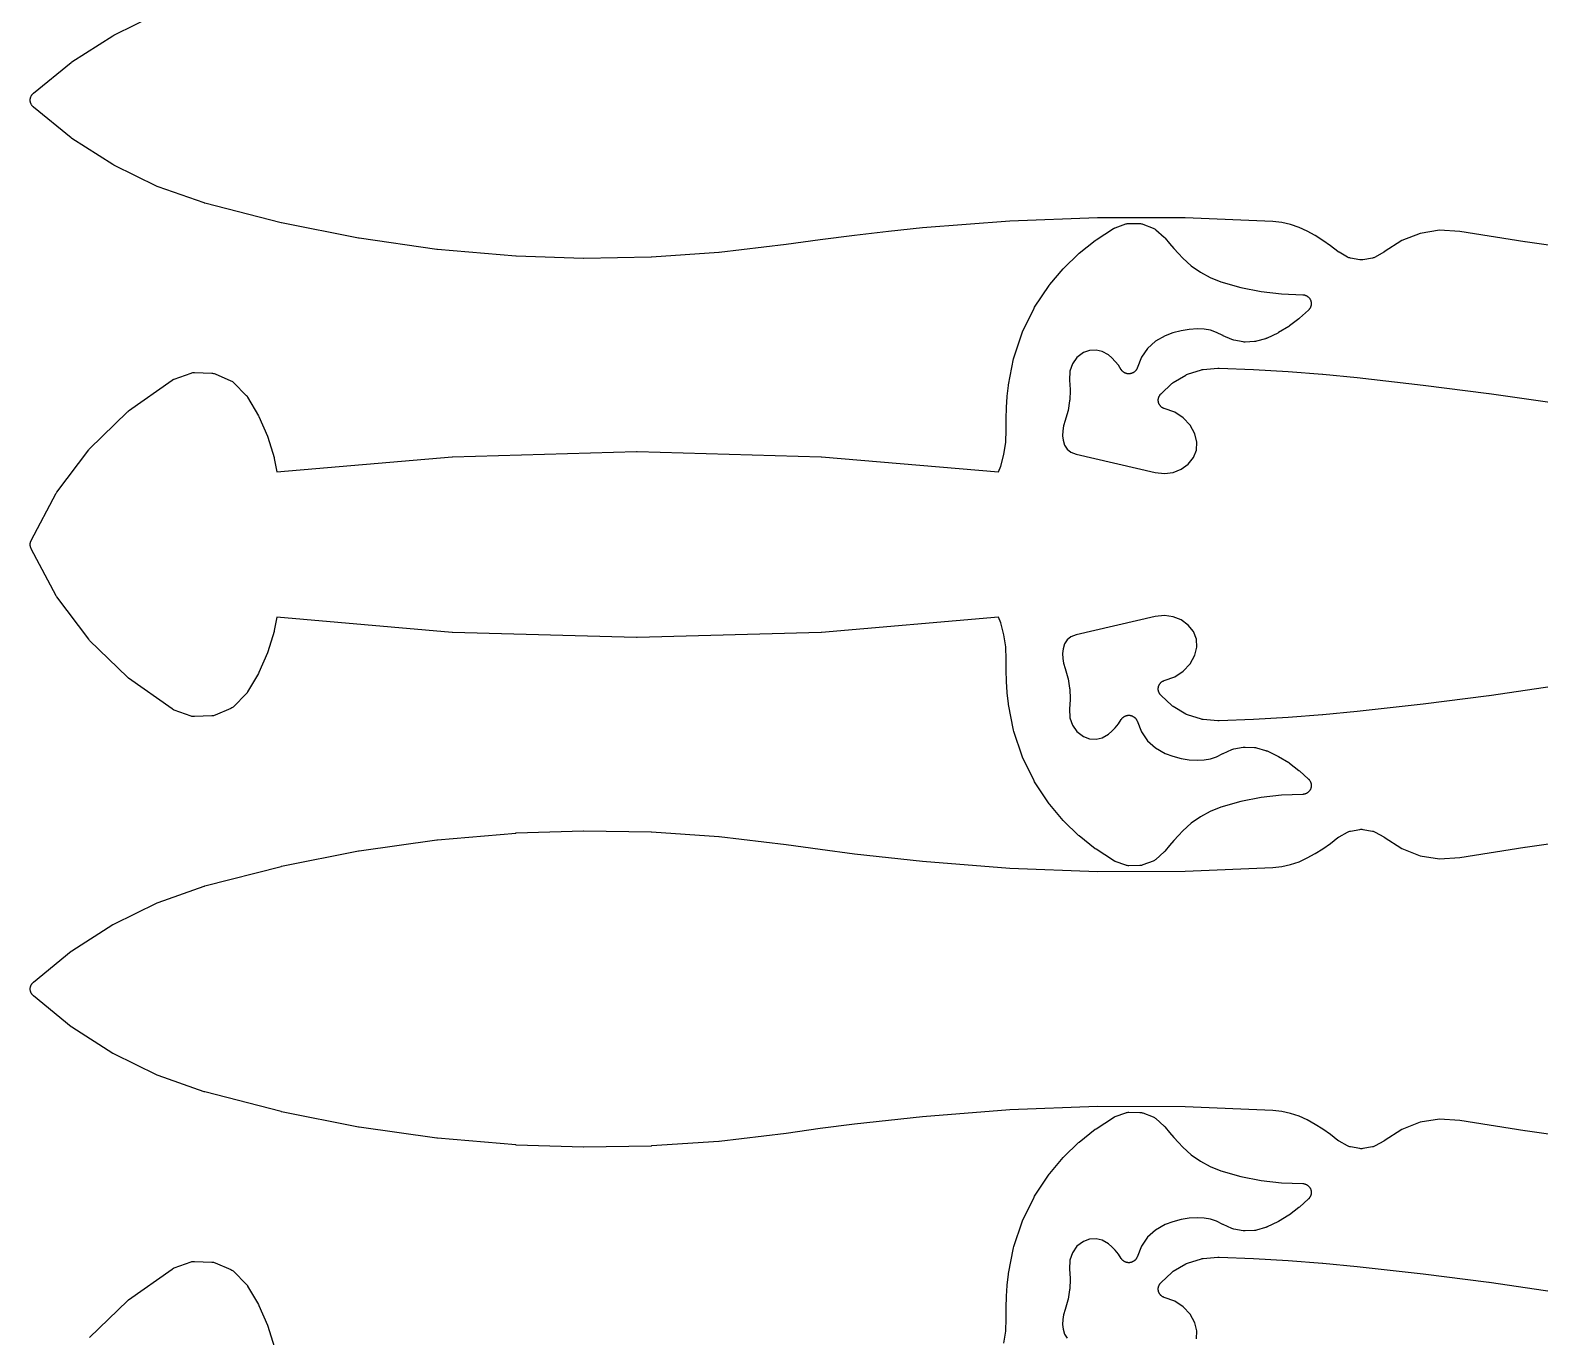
# Model space of a CAD drawing. Header units: metres. Extents: x 0 to 3000, y 0 to 1200.
# Drawn here: x 1358.8 to 1698.4, y 294 to 588 of the extents above; entities that cross this region are included whole.
import ezdxf

# ---------------------------------------------------------------- set-up
doc = ezdxf.new("R2010")
doc.units = ezdxf.units.M

msp = doc.modelspace()

# ---------------------------------------------------------------- linework, layer by layer
at = {"color": 1}
for points in [[(1709.87, 538.26), (1695.12, 540.38), (1695.09, 540.38), (1680.46, 542.7), (1675.88, 542.97), (1671.51, 542.28), (1667.38, 540.68), (1663.46, 538.11), (1663.4, 538.07), (1663.34, 538.04), (1661.42, 536.94), (1661.26, 536.87), (1661.1, 536.8), (1660.94, 536.75), (1660.77, 536.71), (1658.64, 536.35), (1658.42, 536.32), (1658.19, 536.32), (1657.97, 536.35), (1655.84, 536.71), (1655.68, 536.75), (1655.51, 536.8), (1655.35, 536.87), (1655.2, 536.94), (1653.27, 538.04), (1653.23, 538.06), (1653.18, 538.09), (1653.14, 538.12), (1653.1, 538.14), (1653.06, 538.17), (1653.02, 538.2), (1651.35, 539.51), (1649.66, 540.69), (1647.91, 541.79), (1646.13, 542.79), (1644.27, 543.64), (1642.37, 544.28), (1640.4, 544.72), (1638.37, 544.95), (1618.68, 545.78), (1598.95, 545.81), (1579.23, 545.05), (1559.54, 543.5), (1551.88, 542.7), (1544.22, 541.81), (1536.56, 540.84), (1528.91, 539.77), (1528.89, 539.77), (1528.87, 539.77), (1513.82, 537.98), (1513.72, 537.97), (1498.62, 536.94), (1498.52, 536.93), (1483.38, 536.66), (1483.28, 536.66), (1468.13, 537.15), (1468.08, 537.16), (1468.03, 537.16), (1450.4, 538.67), (1450.29, 538.68), (1432.79, 541.17), (1432.68, 541.19), (1415.35, 544.65), (1415.24, 544.67), (1398.11, 549.09), (1398.03, 549.11), (1397.95, 549.14), (1387.62, 552.77), (1387.4, 552.86), (1377.59, 557.65), (1377.39, 557.76), (1368.2, 563.65), (1368.01, 563.78), (1359.53, 570.71), (1359.53, 570.72), (1359.52, 570.72), (1359.45, 570.78), (1359.38, 570.84), (1359.38, 570.85), (1359.38, 570.85), (1359.32, 570.92), (1359.25, 570.99), (1359.25, 570.99), (1359.25, 571), (1359.19, 571.07), (1359.13, 571.15), (1359.13, 571.15), (1359.13, 571.15), (1359.08, 571.23), (1359.03, 571.32), (1359.03, 571.32), (1359.03, 571.32), (1358.99, 571.41), (1358.95, 571.49), (1358.95, 571.5), (1358.95, 571.5), (1358.91, 571.59), (1358.88, 571.68), (1358.88, 571.68), (1358.88, 571.69), (1358.86, 571.78), (1358.83, 571.87), (1358.83, 571.87), (1358.83, 571.88), (1358.82, 571.97), (1358.81, 572.06), (1358.8, 572.07), (1358.8, 572.07), (1358.8, 572.16), (1358.8, 572.26), (1358.8, 572.26), (1358.8, 572.27), (1358.8, 572.36), (1358.8, 572.45), (1358.8, 572.46), (1358.81, 572.46), (1358.82, 572.56), (1358.83, 572.65), (1358.83, 572.65), (1358.83, 572.66), (1358.86, 572.75), (1358.88, 572.84), (1358.88, 572.84), (1358.88, 572.85), (1358.91, 572.93), (1358.95, 573.02), (1358.95, 573.03), (1358.95, 573.03), (1358.99, 573.12), (1359.03, 573.2), (1359.03, 573.2), (1359.03, 573.21), (1359.08, 573.29), (1359.13, 573.37), (1359.13, 573.37), (1359.13, 573.38), (1359.19, 573.45), (1359.25, 573.53), (1359.25, 573.53), (1359.25, 573.53), (1359.32, 573.6), (1359.38, 573.67), (1359.38, 573.68), (1359.38, 573.68), (1359.45, 573.74), (1359.52, 573.81), (1359.53, 573.81), (1359.53, 573.81), (1368.01, 580.74), (1368.2, 580.88), (1377.39, 586.76), (1377.59, 586.88), (1387.4, 591.66)], [(1701.77, 440.38), (1687.02, 438.26), (1686.99, 438.26), (1672.2, 436.37), (1672.17, 436.36), (1657.36, 434.69), (1657.34, 434.69), (1657.32, 434.68), (1649.6, 433.94), (1649.57, 433.94), (1641.83, 433.34), (1641.8, 433.34), (1634.05, 432.89), (1634.02, 432.89), (1626.27, 432.59), (1626.24, 432.59), (1626.22, 432.59), (1626.15, 432.59), (1626.07, 432.59), (1626.05, 432.6), (1626.02, 432.6), (1622.74, 432.87), (1622.51, 432.9), (1622.3, 432.96), (1619.19, 433.95), (1618.98, 434.03), (1618.78, 434.13), (1615.98, 435.79), (1615.79, 435.91), (1615.62, 436.06), (1613.22, 438.32), (1613.17, 438.38), (1613.11, 438.44), (1613.1, 438.45), (1613.09, 438.47), (1613.04, 438.53), (1612.98, 438.6), (1612.97, 438.61), (1612.97, 438.62), (1612.92, 438.69), (1612.88, 438.76), (1612.87, 438.77), (1612.86, 438.78), (1612.82, 438.86), (1612.78, 438.93), (1612.78, 438.95), (1612.77, 438.96), (1612.74, 439.04), (1612.71, 439.11), (1612.71, 439.13), (1612.7, 439.14), (1612.68, 439.22), (1612.65, 439.3), (1612.65, 439.32), (1612.65, 439.33), (1612.63, 439.41), (1612.62, 439.5), (1612.62, 439.51), (1612.61, 439.52), (1612.61, 439.61), (1612.6, 439.69), (1612.6, 439.71), (1612.6, 439.72), (1612.6, 439.8), (1612.6, 439.89), (1612.6, 439.9), (1612.6, 439.92), (1612.61, 440), (1612.62, 440.08), (1612.62, 440.1), (1612.63, 440.11), (1612.64, 440.19), (1612.66, 440.28), (1612.66, 440.29), (1612.67, 440.3), (1612.69, 440.38), (1612.72, 440.46), (1612.72, 440.48), (1612.73, 440.49), (1612.76, 440.57), (1612.79, 440.64), (1612.8, 440.66), (1612.81, 440.67), (1612.85, 440.74), (1612.89, 440.82), (1612.9, 440.83), (1612.9, 440.84), (1612.95, 440.91), (1613, 440.98), (1613.01, 440.99), (1613.02, 441), (1613.07, 441.07), (1613.12, 441.13), (1613.13, 441.14), (1613.14, 441.15), (1613.2, 441.21), (1613.26, 441.27), (1613.28, 441.28), (1613.29, 441.29), (1613.35, 441.34), (1613.42, 441.39), (1613.43, 441.4), (1613.44, 441.41), (1613.51, 441.45), (1613.58, 441.5), (1613.59, 441.51), (1613.61, 441.51), (1613.68, 441.55), (1613.75, 441.59), (1613.77, 441.6), (1613.78, 441.6), (1613.86, 441.63), (1613.94, 441.66), (1616.33, 442.5), (1618.22, 443.74), (1619.76, 445.39), (1620.86, 447.37), (1621.29, 449.2), (1621.17, 451), (1620.51, 452.68), (1619.34, 454.15), (1617.75, 455.29), (1615.93, 456.01), (1613.99, 456.28), (1611.89, 456.06), (1594.12, 451.93), (1592.96, 451.47), (1592.13, 450.8), (1591.53, 449.92), (1591.18, 448.79), (1591.09, 447.77), (1591.13, 446.65), (1591.3, 445.55), (1591.65, 444.35), (1592.25, 442.29), (1592.3, 442.07), (1592.66, 439.95), (1592.68, 439.72), (1592.79, 437.58), (1592.79, 437.35), (1592.65, 435.3), (1592.7, 433.27), (1593.27, 431.6), (1594.31, 430.17), (1595.76, 429.08), (1597.15, 428.57), (1598.6, 428.49), (1600.01, 428.81), (1601.39, 429.58), (1602.17, 430.24), (1602.94, 431.04), (1603.63, 431.91), (1604.29, 432.93), (1604.31, 432.96), (1604.32, 432.98), (1604.37, 433.04), (1604.41, 433.09), (1604.43, 433.11), (1604.44, 433.14), (1604.49, 433.19), (1604.54, 433.24), (1604.56, 433.26), (1604.58, 433.28), (1604.63, 433.33), (1604.68, 433.37), (1604.7, 433.39), (1604.72, 433.41), (1604.78, 433.45), (1604.83, 433.49), (1604.86, 433.51), (1604.88, 433.53), (1604.94, 433.56), (1605, 433.6), (1605.03, 433.61), (1605.05, 433.63), (1605.11, 433.65), (1605.18, 433.68), (1605.2, 433.69), (1605.23, 433.71), (1605.3, 433.73), (1605.36, 433.75), (1605.39, 433.76), (1605.42, 433.77), (1605.48, 433.79), (1605.55, 433.8), (1605.58, 433.81), (1605.61, 433.82), (1605.68, 433.83), (1605.74, 433.84), (1605.77, 433.84), (1605.8, 433.84), (1605.87, 433.84), (1605.94, 433.85), (1605.97, 433.85), (1606, 433.85), (1606.07, 433.85), (1606.14, 433.84), (1606.16, 433.84), (1606.19, 433.84), (1606.26, 433.83), (1606.33, 433.82), (1606.36, 433.81), (1606.39, 433.81), (1606.45, 433.79), (1606.52, 433.77), (1606.55, 433.76), (1606.58, 433.76), (1606.64, 433.73), (1606.71, 433.71), (1606.73, 433.7), (1606.76, 433.69), (1606.82, 433.66), (1606.89, 433.63), (1606.91, 433.61), (1606.94, 433.6), (1607, 433.57), (1607.06, 433.53), (1607.08, 433.51), (1607.1, 433.5), (1607.16, 433.46), (1607.22, 433.42), (1607.24, 433.4), (1607.26, 433.38), (1607.31, 433.33), (1607.36, 433.29), (1607.38, 433.27), (1607.4, 433.25), (1607.45, 433.19), (1607.5, 433.14), (1607.52, 433.12), (1607.53, 433.1), (1607.57, 433.04), (1607.62, 432.99), (1607.63, 432.96), (1607.65, 432.94), (1607.68, 432.88), (1607.72, 432.82), (1607.73, 432.8), (1607.75, 432.77), (1607.78, 432.71), (1607.81, 432.65), (1607.82, 432.62), (1607.83, 432.59), (1608.82, 430.1), (1610.2, 428.12), (1611.99, 426.49), (1614.19, 425.26), (1615.9, 424.64), (1617.72, 424.16), (1619.58, 423.86), (1621.44, 423.73), (1622.92, 423.79), (1624.34, 424.06), (1625.71, 424.52), (1627.14, 425.23), (1627.18, 425.25), (1627.22, 425.27), (1629.17, 426.13), (1629.39, 426.21), (1629.61, 426.27), (1631.68, 426.66), (1631.91, 426.69), (1632.14, 426.69), (1634.25, 426.59), (1634.48, 426.57), (1634.7, 426.52), (1636.75, 425.94), (1636.82, 425.91), (1636.89, 425.89), (1636.91, 425.88), (1636.94, 425.87), (1637, 425.84), (1637.07, 425.82), (1639.49, 424.67), (1639.67, 424.57), (1641.95, 423.19), (1642.12, 423.07), (1644.25, 421.46), (1644.41, 421.34), (1646.38, 419.51), (1646.38, 419.51), (1646.38, 419.51), (1646.45, 419.44), (1646.52, 419.37), (1646.52, 419.37), (1646.52, 419.37), (1646.58, 419.3), (1646.64, 419.22), (1646.64, 419.22), (1646.64, 419.22), (1646.69, 419.14), (1646.75, 419.06), (1646.75, 419.05), (1646.75, 419.05), (1646.79, 418.97), (1646.84, 418.88), (1646.84, 418.88), (1646.84, 418.88), (1646.87, 418.79), (1646.91, 418.7), (1646.91, 418.7), (1646.91, 418.7), (1646.94, 418.6), (1646.96, 418.51), (1646.96, 418.51), (1646.97, 418.51), (1646.98, 418.41), (1647, 418.32), (1647, 418.32), (1647, 418.31), (1647.01, 418.22), (1647.02, 418.12), (1647.02, 418.12), (1647.02, 418.12), (1647.02, 418.02), (1647.02, 417.93), (1647.02, 417.93), (1647.02, 417.92), (1647.01, 417.83), (1646.99, 417.73), (1646.99, 417.73), (1646.99, 417.73), (1646.97, 417.63), (1646.95, 417.54), (1646.95, 417.54), (1646.95, 417.54), (1646.92, 417.44), (1646.9, 417.35), (1646.89, 417.35), (1646.89, 417.35), (1646.86, 417.26), (1646.82, 417.17), (1646.82, 417.17), (1646.82, 417.17), (1646.77, 417.08), (1646.72, 417), (1646.72, 417), (1646.72, 417), (1646.67, 416.92), (1646.61, 416.84), (1646.61, 416.84), (1646.61, 416.83), (1646.55, 416.76), (1646.49, 416.69), (1646.49, 416.69), (1646.48, 416.68), (1646.42, 416.62), (1646.35, 416.55), (1646.35, 416.55), (1646.34, 416.55), (1646.27, 416.49), (1646.19, 416.43), (1646.19, 416.43), (1646.19, 416.42), (1646.11, 416.37), (1646.03, 416.32), (1646.03, 416.32), (1646.03, 416.32), (1645.94, 416.27), (1645.86, 416.23), (1645.85, 416.23), (1645.85, 416.23), (1645.76, 416.19), (1645.67, 416.16), (1645.67, 416.16), (1645.67, 416.16), (1645.58, 416.13), (1645.49, 416.1), (1645.48, 416.1), (1645.48, 416.1), (1645.39, 416.08), (1645.29, 416.07), (1645.29, 416.07), (1645.29, 416.06), (1645.19, 416.06), (1645.1, 416.05), (1645.09, 416.05), (1645.09, 416.05), (1640.35, 415.88), (1635.72, 415.33), (1631.15, 414.42), (1626.68, 413.15), (1624.31, 412.21), (1622.1, 411.01), (1620.04, 409.56), (1618.13, 407.83), (1617.12, 406.78), (1616.12, 405.67), (1615.14, 404.53), (1614.18, 403.34), (1614.14, 403.29), (1614.09, 403.24), (1614.07, 403.22), (1614.05, 403.2), (1614, 403.15), (1613.95, 403.1), (1612.06, 401.42), (1611.92, 401.31), (1611.77, 401.21), (1611.61, 401.12), (1611.45, 401.05), (1609.15, 400.17), (1608.98, 400.11), (1608.81, 400.07), (1608.64, 400.05), (1608.46, 400.04), (1606, 400), (1605.82, 400.01), (1605.64, 400.03), (1605.47, 400.06), (1605.3, 400.12), (1602.91, 400.97), (1602.88, 400.99), (1602.85, 401), (1602.79, 401.02), (1602.79, 401.02), (1602.73, 401.05), (1602.7, 401.06), (1602.67, 401.08), (1602.61, 401.11), (1602.56, 401.14), (1602.53, 401.16), (1602.5, 401.18), (1598.6, 403.7), (1598.44, 403.82), (1594.81, 406.7), (1594.66, 406.83), (1591.34, 410.06), (1591.2, 410.2), (1588.2, 413.75), (1588.19, 413.76), (1588.18, 413.78), (1588.13, 413.84), (1588.08, 413.91), (1588.07, 413.92), (1588.06, 413.93), (1584.78, 418.86), (1584.65, 419.09), (1582.07, 424.39), (1581.97, 424.64), (1580.1, 430.23), (1580.04, 430.48), (1578.92, 436.3), (1578.91, 436.38), (1578.9, 436.46), (1578.64, 438.9), (1578.64, 438.97), (1578.47, 441.42), (1578.46, 441.49), (1578.38, 443.94), (1578.38, 444.01), (1578.38, 446.42), (1578.27, 449.25), (1577.86, 451.97), (1577.15, 454.63), (1576.65, 455.91), (1536.85, 452.51), (1536.73, 452.51), (1495.34, 451.33), (1495.23, 451.33), (1453.84, 452.51), (1453.73, 452.51), (1414.25, 455.89), (1413.72, 452.93), (1413.66, 452.71), (1412.26, 448.11), (1412.18, 447.89), (1410.26, 443.49), (1410.15, 443.28), (1407.72, 439.11), (1407.69, 439.07), (1407.67, 439.02), (1407.64, 438.98), (1407.62, 438.95), (1407.58, 438.9), (1407.55, 438.86), (1407.52, 438.83), (1407.5, 438.79), (1407.46, 438.75), (1407.42, 438.71), (1404.59, 435.84), (1404.45, 435.71), (1404.29, 435.6), (1404.13, 435.5), (1403.96, 435.41), (1400.38, 433.86), (1400.21, 433.79), (1400.03, 433.74), (1399.84, 433.71), (1399.66, 433.69), (1395.76, 433.55), (1395.57, 433.55), (1395.38, 433.57), (1395.19, 433.61), (1395.01, 433.66), (1391.21, 435.03), (1391.14, 435.06), (1391.07, 435.08), (1391.05, 435.09), (1391.03, 435.1), (1390.97, 435.14), (1390.9, 435.17), (1390.88, 435.19), (1390.86, 435.2), (1390.8, 435.24), (1390.73, 435.28), (1380.95, 442.2), (1380.83, 442.3), (1380.71, 442.4), (1372.17, 450.71), (1372.07, 450.83), (1371.97, 450.95), (1364.82, 460.48), (1364.73, 460.6), (1364.65, 460.74), (1359.03, 471.32), (1358.99, 471.41), (1358.95, 471.49), (1358.95, 471.5), (1358.95, 471.5), (1358.91, 471.59), (1358.88, 471.68), (1358.88, 471.68), (1358.88, 471.69), (1358.86, 471.78), (1358.83, 471.87), (1358.83, 471.87), (1358.83, 471.88), (1358.82, 471.97), (1358.81, 472.06), (1358.8, 472.07), (1358.8, 472.07), (1358.8, 472.16), (1358.8, 472.26), (1358.8, 472.26), (1358.8, 472.27), (1358.8, 472.36), (1358.8, 472.45), (1358.8, 472.46), (1358.81, 472.46), (1358.82, 472.56), (1358.83, 472.65), (1358.83, 472.65), (1358.83, 472.66), (1358.86, 472.75), (1358.88, 472.84), (1358.88, 472.84), (1358.88, 472.85), (1358.91, 472.93), (1358.95, 473.02), (1358.95, 473.03), (1358.95, 473.03), (1358.99, 473.12), (1359.03, 473.2), (1364.65, 483.79), (1364.73, 483.92), (1364.82, 484.05), (1371.97, 493.58), (1372.07, 493.7), (1372.17, 493.81), (1380.71, 502.12), (1380.83, 502.22), (1380.95, 502.32), (1390.73, 509.25), (1390.8, 509.29), (1390.86, 509.33), (1390.88, 509.34), (1390.9, 509.35), (1390.97, 509.38), (1391.03, 509.42), (1391.05, 509.43), (1391.07, 509.44), (1391.14, 509.47), (1391.21, 509.5), (1395.01, 510.86), (1395.19, 510.92), (1395.38, 510.95), (1395.57, 510.97), (1395.76, 510.98), (1399.66, 510.83), (1399.84, 510.82), (1400.03, 510.78), (1400.21, 510.73), (1400.38, 510.67), (1403.96, 509.11), (1404.13, 509.03), (1404.29, 508.93), (1404.45, 508.81), (1404.59, 508.68), (1407.42, 505.81), (1407.46, 505.77), (1407.5, 505.73), (1407.52, 505.7), (1407.55, 505.66), (1407.58, 505.62), (1407.62, 505.58), (1407.64, 505.54), (1407.67, 505.51), (1407.69, 505.46), (1407.72, 505.41), (1410.15, 501.25), (1410.26, 501.04), (1412.18, 496.63), (1412.26, 496.42), (1413.66, 491.82), (1413.72, 491.59), (1414.25, 488.64), (1453.73, 492.01), (1453.84, 492.02), (1495.23, 493.19), (1495.34, 493.19), (1536.73, 492.02), (1536.85, 492.01), (1576.65, 488.61), (1577.15, 489.9), (1577.86, 492.55), (1578.27, 495.27), (1578.38, 498.1), (1578.38, 500.52), (1578.38, 500.59), (1578.46, 503.04), (1578.47, 503.11), (1578.64, 505.55), (1578.64, 505.62), (1578.9, 508.06), (1578.91, 508.14), (1578.92, 508.23), (1580.04, 514.04), (1580.1, 514.3), (1581.97, 519.89), (1582.07, 520.13), (1584.65, 525.43), (1584.78, 525.66), (1588.06, 530.59), (1588.07, 530.6), (1588.08, 530.62), (1588.13, 530.68), (1588.18, 530.75), (1588.19, 530.76), (1588.2, 530.77), (1591.2, 534.32), (1591.34, 534.46), (1594.66, 537.69), (1594.81, 537.82), (1598.44, 540.71), (1598.6, 540.82), (1602.5, 543.35), (1602.53, 543.37), (1602.56, 543.38), (1602.61, 543.41), (1602.67, 543.45), (1602.7, 543.46), (1602.73, 543.48), (1602.79, 543.5), (1602.85, 543.53), (1602.88, 543.54), (1602.91, 543.55), (1605.3, 544.41), (1605.47, 544.46), (1605.64, 544.5), (1605.82, 544.52), (1606, 544.52), (1608.46, 544.49), (1608.64, 544.48), (1608.81, 544.45), (1608.98, 544.41), (1609.15, 544.36), (1611.45, 543.47), (1611.61, 543.4), (1611.77, 543.32), (1611.92, 543.22), (1612.06, 543.1), (1613.95, 541.42), (1614, 541.37), (1614.05, 541.33), (1614.07, 541.3), (1614.09, 541.28), (1614.14, 541.23), (1614.18, 541.18), (1615.14, 539.99), (1616.12, 538.85), (1617.12, 537.74), (1618.13, 536.69), (1620.04, 534.97), (1622.1, 533.52), (1624.31, 532.32), (1626.68, 531.38), (1631.15, 530.1), (1635.72, 529.19), (1640.35, 528.65), (1645.09, 528.48), (1645.09, 528.48), (1645.1, 528.48), (1645.19, 528.47), (1645.29, 528.46), (1645.29, 528.46), (1645.29, 528.46), (1645.39, 528.44), (1645.48, 528.42), (1645.48, 528.42), (1645.49, 528.42), (1645.58, 528.4), (1645.67, 528.37), (1645.67, 528.37), (1645.67, 528.37), (1645.76, 528.33), (1645.85, 528.3), (1645.85, 528.29), (1645.86, 528.29), (1645.94, 528.25), (1646.03, 528.21), (1646.03, 528.2), (1646.03, 528.2), (1646.11, 528.15), (1646.19, 528.1), (1646.19, 528.1), (1646.19, 528.1), (1646.27, 528.04), (1646.34, 527.98), (1646.35, 527.97), (1646.35, 527.97), (1646.42, 527.91), (1646.48, 527.84), (1646.49, 527.84), (1646.49, 527.84), (1646.55, 527.76), (1646.61, 527.69), (1646.61, 527.69), (1646.61, 527.68), (1646.67, 527.61), (1646.72, 527.53), (1646.72, 527.53), (1646.72, 527.52), (1646.77, 527.44), (1646.82, 527.36), (1646.82, 527.35), (1646.82, 527.35), (1646.86, 527.26), (1646.89, 527.18), (1646.89, 527.17), (1646.9, 527.17), (1646.92, 527.08), (1646.95, 526.99), (1646.95, 526.99), (1646.95, 526.98), (1646.97, 526.89), (1646.99, 526.8), (1646.99, 526.79), (1646.99, 526.79), (1647.01, 526.7), (1647.02, 526.6), (1647.02, 526.6), (1647.02, 526.6), (1647.02, 526.5), (1647.02, 526.41), (1647.02, 526.4), (1647.02, 526.4), (1647.01, 526.3), (1647, 526.21), (1647, 526.21), (1647, 526.2), (1646.98, 526.11), (1646.97, 526.02), (1646.96, 526.01), (1646.96, 526.01), (1646.94, 525.92), (1646.91, 525.83), (1646.91, 525.83), (1646.91, 525.82), (1646.87, 525.73), (1646.84, 525.65), (1646.84, 525.64), (1646.84, 525.64), (1646.79, 525.56), (1646.75, 525.47), (1646.75, 525.47), (1646.75, 525.47), (1646.69, 525.39), (1646.64, 525.31), (1646.64, 525.3), (1646.64, 525.3), (1646.58, 525.23), (1646.52, 525.15), (1646.52, 525.15), (1646.52, 525.15), (1646.45, 525.08), (1646.38, 525.01), (1646.38, 525.01), (1646.38, 525.01), (1644.41, 523.19), (1644.25, 523.06), (1642.12, 521.45), (1641.95, 521.34), (1639.67, 519.95), (1639.49, 519.86), (1637.07, 518.71), (1637, 518.68), (1636.94, 518.65), (1636.91, 518.64), (1636.89, 518.63), (1636.82, 518.61), (1636.75, 518.59), (1634.7, 518.01), (1634.48, 517.95), (1634.25, 517.93), (1632.14, 517.84), (1631.91, 517.84), (1631.68, 517.87), (1629.61, 518.25), (1629.39, 518.31), (1629.17, 518.39), (1627.22, 519.25), (1627.18, 519.28), (1627.14, 519.29), (1625.71, 520.01), (1624.34, 520.47), (1622.92, 520.73), (1621.44, 520.8), (1619.58, 520.67), (1617.72, 520.36), (1615.9, 519.88), (1614.19, 519.26), (1611.99, 518.03), (1610.2, 516.41), (1608.82, 514.42), (1607.83, 511.93), (1607.82, 511.91), (1607.81, 511.88), (1607.78, 511.82), (1607.75, 511.75), (1607.73, 511.73), (1607.72, 511.7), (1607.68, 511.64), (1607.65, 511.58), (1607.63, 511.56), (1607.62, 511.54), (1607.57, 511.48), (1607.53, 511.42), (1607.52, 511.4), (1607.5, 511.38), (1607.45, 511.33), (1607.4, 511.28), (1607.38, 511.26), (1607.36, 511.24), (1607.31, 511.19), (1607.26, 511.14), (1607.24, 511.13), (1607.22, 511.11), (1607.16, 511.07), (1607.1, 511.03), (1607.08, 511.01), (1607.06, 510.99), (1607, 510.96), (1606.94, 510.92), (1606.91, 510.91), (1606.89, 510.9), (1606.82, 510.87), (1606.76, 510.84), (1606.73, 510.83), (1606.71, 510.81), (1606.64, 510.79), (1606.58, 510.77), (1606.55, 510.76), (1606.52, 510.75), (1606.45, 510.74), (1606.39, 510.72), (1606.36, 510.71), (1606.33, 510.71), (1606.26, 510.7), (1606.19, 510.69), (1606.16, 510.68), (1606.14, 510.68), (1606.07, 510.68), (1606, 510.67), (1605.97, 510.68), (1605.94, 510.67), (1605.87, 510.68), (1605.8, 510.68), (1605.77, 510.69), (1605.74, 510.69), (1605.68, 510.7), (1605.61, 510.71), (1605.58, 510.71), (1605.55, 510.72), (1605.48, 510.74), (1605.42, 510.75), (1605.39, 510.76), (1605.36, 510.77), (1605.3, 510.79), (1605.23, 510.82), (1605.2, 510.83), (1605.18, 510.84), (1605.11, 510.87), (1605.05, 510.9), (1605.03, 510.91), (1605, 510.93), (1604.94, 510.96), (1604.88, 511), (1604.86, 511.01), (1604.83, 511.03), (1604.78, 511.07), (1604.72, 511.11), (1604.7, 511.13), (1604.68, 511.15), (1604.63, 511.2), (1604.58, 511.24), (1604.56, 511.26), (1604.54, 511.28), (1604.49, 511.34), (1604.44, 511.39), (1604.43, 511.41), (1604.41, 511.43), (1604.37, 511.49), (1604.32, 511.54), (1604.31, 511.57), (1604.29, 511.59), (1603.63, 512.61), (1602.94, 513.48), (1602.17, 514.28), (1601.39, 514.94), (1600.01, 515.72), (1598.6, 516.04), (1597.15, 515.95), (1595.76, 515.45), (1594.31, 514.36), (1593.27, 512.92), (1592.7, 511.25), (1592.65, 509.23), (1592.79, 507.18), (1592.79, 506.94), (1592.68, 504.8), (1592.66, 504.57), (1592.3, 502.46), (1592.25, 502.23), (1591.65, 500.17), (1591.3, 498.98), (1591.13, 497.87), (1591.09, 496.76), (1591.18, 495.73), (1591.53, 494.6), (1592.13, 493.72), (1592.96, 493.05), (1594.12, 492.59), (1611.89, 488.47), (1613.99, 488.24), (1615.93, 488.51), (1617.75, 489.23), (1619.34, 490.37), (1620.51, 491.84), (1621.17, 493.52), (1621.29, 495.32), (1620.86, 497.15), (1619.76, 499.13), (1618.22, 500.78), (1616.33, 502.02), (1613.94, 502.86), (1613.86, 502.89), (1613.78, 502.92), (1613.77, 502.93), (1613.75, 502.93), (1613.68, 502.97), (1613.61, 503.01), (1613.59, 503.02), (1613.58, 503.03), (1613.51, 503.07), (1613.44, 503.12), (1613.43, 503.13), (1613.42, 503.13), (1613.35, 503.19), (1613.29, 503.24), (1613.28, 503.25), (1613.26, 503.26), (1613.2, 503.32), (1613.14, 503.37), (1613.13, 503.38), (1613.12, 503.39), (1613.07, 503.46), (1613.02, 503.52), (1613.01, 503.53), (1613, 503.55), (1612.95, 503.61), (1612.9, 503.68), (1612.9, 503.7), (1612.89, 503.71), (1612.85, 503.78), (1612.81, 503.85), (1612.8, 503.87), (1612.79, 503.88), (1612.76, 503.96), (1612.73, 504.03), (1612.72, 504.05), (1612.72, 504.06), (1612.69, 504.14), (1612.67, 504.22), (1612.66, 504.23), (1612.66, 504.25), (1612.64, 504.33), (1612.63, 504.41), (1612.62, 504.43), (1612.62, 504.44), (1612.61, 504.52), (1612.6, 504.61), (1612.6, 504.62), (1612.6, 504.64), (1612.6, 504.72), (1612.6, 504.8), (1612.6, 504.82), (1612.6, 504.83), (1612.61, 504.92), (1612.61, 505), (1612.62, 505.01), (1612.62, 505.03), (1612.63, 505.11), (1612.65, 505.19), (1612.65, 505.21), (1612.65, 505.22), (1612.68, 505.3), (1612.7, 505.38), (1612.71, 505.39), (1612.71, 505.41), (1612.74, 505.49), (1612.77, 505.56), (1612.78, 505.58), (1612.78, 505.59), (1612.82, 505.66), (1612.86, 505.74), (1612.87, 505.75), (1612.88, 505.76), (1612.92, 505.83), (1612.97, 505.9), (1612.97, 505.92), (1612.98, 505.93), (1613.04, 505.99), (1613.09, 506.06), (1613.1, 506.07), (1613.11, 506.08), (1613.17, 506.14), (1613.22, 506.2), (1615.62, 508.47), (1615.79, 508.61), (1615.98, 508.74), (1618.78, 510.39), (1618.98, 510.49), (1619.19, 510.57), (1622.3, 511.56), (1622.51, 511.62), (1622.74, 511.65), (1626.02, 511.93), (1626.05, 511.93), (1626.07, 511.93), (1626.15, 511.93), (1626.22, 511.93), (1626.24, 511.93), (1626.27, 511.93), (1634.02, 511.63), (1634.05, 511.63), (1641.8, 511.18), (1641.83, 511.18), (1649.57, 510.59), (1649.6, 510.58), (1657.32, 509.84), (1657.34, 509.84), (1657.36, 509.84), (1672.17, 508.16), (1672.2, 508.16), (1686.99, 506.26), (1687.02, 506.26), (1701.77, 504.14)], [(1709.87, 338.26), (1695.12, 340.38), (1695.09, 340.38), (1680.46, 342.7), (1675.88, 342.97), (1671.51, 342.28), (1667.38, 340.68), (1663.46, 338.11), (1663.4, 338.07), (1663.34, 338.04), (1661.42, 336.94), (1661.26, 336.87), (1661.1, 336.8), (1660.94, 336.75), (1660.77, 336.71), (1658.64, 336.35), (1658.42, 336.32), (1658.19, 336.32), (1657.97, 336.35), (1655.84, 336.71), (1655.68, 336.75), (1655.51, 336.8), (1655.35, 336.87), (1655.2, 336.94), (1653.27, 338.04), (1653.23, 338.06), (1653.18, 338.09), (1653.14, 338.12), (1653.1, 338.14), (1653.06, 338.17), (1653.02, 338.2), (1651.35, 339.51), (1649.66, 340.69), (1647.91, 341.79), (1646.13, 342.79), (1644.27, 343.64), (1642.37, 344.28), (1640.4, 344.72), (1638.37, 344.95), (1618.68, 345.78), (1598.95, 345.81), (1579.23, 345.05), (1559.54, 343.5), (1551.88, 342.7), (1544.22, 341.81), (1536.56, 340.84), (1528.91, 339.77), (1528.89, 339.77), (1528.87, 339.77), (1513.82, 337.98), (1513.72, 337.97), (1498.62, 336.94), (1498.52, 336.93), (1483.38, 336.66), (1483.28, 336.66), (1468.13, 337.15), (1468.08, 337.16), (1468.03, 337.16), (1450.4, 338.67), (1450.29, 338.68), (1432.79, 341.17), (1432.68, 341.19), (1415.35, 344.65), (1415.24, 344.67), (1398.11, 349.09), (1398.03, 349.11), (1397.95, 349.14), (1387.62, 352.77), (1387.4, 352.86), (1377.59, 357.65), (1377.39, 357.76), (1368.2, 363.65), (1368.01, 363.78), (1359.53, 370.71), (1359.53, 370.72), (1359.52, 370.72), (1359.45, 370.78), (1359.38, 370.84), (1359.38, 370.85), (1359.38, 370.85), (1359.32, 370.92), (1359.25, 370.99), (1359.25, 370.99), (1359.25, 371), (1359.19, 371.07), (1359.13, 371.15), (1359.13, 371.15), (1359.13, 371.15), (1359.08, 371.23), (1359.03, 371.32), (1359.03, 371.32), (1359.03, 371.32), (1358.99, 371.41), (1358.95, 371.49), (1358.95, 371.5), (1358.95, 371.5), (1358.91, 371.59), (1358.88, 371.68), (1358.88, 371.68), (1358.88, 371.69), (1358.86, 371.78), (1358.83, 371.87), (1358.83, 371.87), (1358.83, 371.88), (1358.82, 371.97), (1358.81, 372.06), (1358.8, 372.07), (1358.8, 372.07), (1358.8, 372.16), (1358.8, 372.26), (1358.8, 372.26), (1358.8, 372.27), (1358.8, 372.36), (1358.8, 372.45), (1358.8, 372.46), (1358.81, 372.46), (1358.82, 372.56), (1358.83, 372.65), (1358.83, 372.65), (1358.83, 372.66), (1358.86, 372.75), (1358.88, 372.84), (1358.88, 372.84), (1358.88, 372.85), (1358.91, 372.93), (1358.95, 373.02), (1358.95, 373.03), (1358.95, 373.03), (1358.99, 373.12), (1359.03, 373.2), (1359.03, 373.2), (1359.03, 373.21), (1359.08, 373.29), (1359.13, 373.37), (1359.13, 373.37), (1359.13, 373.38), (1359.19, 373.45), (1359.25, 373.53), (1359.25, 373.53), (1359.25, 373.53), (1359.32, 373.6), (1359.38, 373.67), (1359.38, 373.68), (1359.38, 373.68), (1359.45, 373.74), (1359.52, 373.81), (1359.53, 373.81), (1359.53, 373.81), (1368.01, 380.74), (1368.2, 380.88), (1377.39, 386.76), (1377.59, 386.88), (1387.4, 391.66), (1387.62, 391.75), (1397.95, 395.39), (1398.03, 395.41), (1398.11, 395.44), (1415.24, 399.85), (1415.35, 399.88), (1432.68, 403.33), (1432.79, 403.35), (1450.29, 405.84), (1450.4, 405.85), (1468.03, 407.36), (1468.08, 407.37), (1468.13, 407.37), (1483.28, 407.86), (1483.38, 407.86), (1498.52, 407.59), (1498.62, 407.59), (1513.72, 406.56), (1513.82, 406.55), (1528.87, 404.76), (1528.89, 404.75), (1528.91, 404.75), (1536.56, 403.69), (1544.22, 402.71), (1551.88, 401.82), (1559.54, 401.02), (1579.23, 399.48), (1598.95, 398.72), (1618.68, 398.75), (1638.37, 399.57), (1640.4, 399.8), (1642.37, 400.24), (1644.27, 400.88), (1646.13, 401.74), (1647.91, 402.73), (1649.66, 403.83), (1651.35, 405.02), (1653.02, 406.32), (1653.06, 406.35), (1653.1, 406.38), (1653.14, 406.41), (1653.18, 406.44), (1653.23, 406.46), (1653.27, 406.49), (1655.2, 407.58), (1655.35, 407.66), (1655.51, 407.72), (1655.68, 407.77), (1655.84, 407.81), (1657.97, 408.17), (1658.19, 408.2), (1658.42, 408.2), (1658.64, 408.17), (1660.77, 407.81), (1660.94, 407.77), (1661.1, 407.72), (1661.26, 407.66), (1661.42, 407.58), (1663.34, 406.49), (1663.4, 406.45), (1663.46, 406.42), (1667.38, 403.84), (1671.51, 402.25), (1675.88, 401.56), (1680.46, 401.82), (1695.09, 404.14), (1695.12, 404.14), (1709.87, 406.26)], [(1577.86, 292.55), (1578.27, 295.27), (1578.38, 298.1), (1578.38, 300.52), (1578.38, 300.59), (1578.46, 303.04), (1578.47, 303.11), (1578.64, 305.55), (1578.64, 305.62), (1578.9, 308.06), (1578.91, 308.14), (1578.92, 308.23), (1580.04, 314.04), (1580.1, 314.3), (1581.97, 319.89), (1582.07, 320.13), (1584.65, 325.43), (1584.78, 325.66), (1588.06, 330.59), (1588.07, 330.6), (1588.08, 330.62), (1588.13, 330.68), (1588.18, 330.75), (1588.19, 330.76), (1588.2, 330.77), (1591.2, 334.32), (1591.34, 334.46), (1594.66, 337.69), (1594.81, 337.82), (1598.44, 340.71), (1598.6, 340.82), (1602.5, 343.35), (1602.53, 343.37), (1602.56, 343.38), (1602.61, 343.41), (1602.67, 343.45), (1602.7, 343.46), (1602.73, 343.48), (1602.79, 343.5), (1602.85, 343.53), (1602.88, 343.54), (1602.91, 343.55), (1605.3, 344.41), (1605.47, 344.46), (1605.64, 344.5), (1605.82, 344.52), (1606, 344.52), (1608.46, 344.49), (1608.64, 344.48), (1608.81, 344.45), (1608.98, 344.41), (1609.15, 344.36), (1611.45, 343.47), (1611.61, 343.4), (1611.77, 343.32), (1611.92, 343.22), (1612.06, 343.1), (1613.95, 341.42), (1614, 341.37), (1614.05, 341.33), (1614.07, 341.3), (1614.09, 341.28), (1614.14, 341.23), (1614.18, 341.18), (1615.14, 339.99), (1616.12, 338.85), (1617.12, 337.74), (1618.13, 336.69), (1620.04, 334.97), (1622.1, 333.52), (1624.31, 332.32), (1626.68, 331.38), (1631.15, 330.1), (1635.72, 329.19), (1640.35, 328.65), (1645.09, 328.48), (1645.09, 328.48), (1645.1, 328.48), (1645.19, 328.47), (1645.29, 328.46), (1645.29, 328.46), (1645.29, 328.46), (1645.39, 328.44), (1645.48, 328.42), (1645.48, 328.42), (1645.49, 328.42), (1645.58, 328.4), (1645.67, 328.37), (1645.67, 328.37), (1645.67, 328.37), (1645.76, 328.33), (1645.85, 328.3), (1645.85, 328.29), (1645.86, 328.29), (1645.94, 328.25), (1646.03, 328.21), (1646.03, 328.2), (1646.03, 328.2), (1646.11, 328.15), (1646.19, 328.1), (1646.19, 328.1), (1646.19, 328.1), (1646.27, 328.04), (1646.34, 327.98), (1646.35, 327.97), (1646.35, 327.97), (1646.42, 327.91), (1646.48, 327.84), (1646.49, 327.84), (1646.49, 327.84), (1646.55, 327.76), (1646.61, 327.69), (1646.61, 327.69), (1646.61, 327.68), (1646.67, 327.61), (1646.72, 327.53), (1646.72, 327.53), (1646.72, 327.52), (1646.77, 327.44), (1646.82, 327.36), (1646.82, 327.35), (1646.82, 327.35), (1646.86, 327.26), (1646.89, 327.18), (1646.89, 327.17), (1646.9, 327.17), (1646.92, 327.08), (1646.95, 326.99), (1646.95, 326.99), (1646.95, 326.98), (1646.97, 326.89), (1646.99, 326.8), (1646.99, 326.79), (1646.99, 326.79), (1647.01, 326.7), (1647.02, 326.6), (1647.02, 326.6), (1647.02, 326.6), (1647.02, 326.5), (1647.02, 326.41), (1647.02, 326.4), (1647.02, 326.4), (1647.01, 326.3), (1647, 326.21), (1647, 326.21), (1647, 326.2), (1646.98, 326.11), (1646.97, 326.02), (1646.96, 326.01), (1646.96, 326.01), (1646.94, 325.92), (1646.91, 325.83), (1646.91, 325.83), (1646.91, 325.82), (1646.87, 325.73), (1646.84, 325.65), (1646.84, 325.64), (1646.84, 325.64), (1646.79, 325.56), (1646.75, 325.47), (1646.75, 325.47), (1646.75, 325.47), (1646.69, 325.39), (1646.64, 325.31), (1646.64, 325.3), (1646.64, 325.3), (1646.58, 325.23), (1646.52, 325.15), (1646.52, 325.15), (1646.52, 325.15), (1646.45, 325.08), (1646.38, 325.01), (1646.38, 325.01), (1646.38, 325.01), (1644.41, 323.19), (1644.25, 323.06), (1642.12, 321.45), (1641.95, 321.34), (1639.67, 319.95), (1639.49, 319.86), (1637.07, 318.71), (1637, 318.68), (1636.94, 318.65), (1636.91, 318.64), (1636.89, 318.63), (1636.82, 318.61), (1636.75, 318.59), (1634.7, 318.01), (1634.48, 317.95), (1634.25, 317.93), (1632.14, 317.84), (1631.91, 317.84), (1631.68, 317.87), (1629.61, 318.25), (1629.39, 318.31), (1629.17, 318.39), (1627.22, 319.25), (1627.18, 319.28), (1627.14, 319.29), (1625.71, 320.01), (1624.34, 320.47), (1622.92, 320.73), (1621.44, 320.8), (1619.58, 320.67), (1617.72, 320.36), (1615.9, 319.88), (1614.19, 319.26), (1611.99, 318.03), (1610.2, 316.41), (1608.82, 314.42), (1607.83, 311.93), (1607.82, 311.91), (1607.81, 311.88), (1607.78, 311.82), (1607.75, 311.75), (1607.73, 311.73), (1607.72, 311.7), (1607.68, 311.64), (1607.65, 311.58), (1607.63, 311.56), (1607.62, 311.54), (1607.57, 311.48), (1607.53, 311.42), (1607.52, 311.4), (1607.5, 311.38), (1607.45, 311.33), (1607.4, 311.28), (1607.38, 311.26), (1607.36, 311.24), (1607.31, 311.19), (1607.26, 311.14), (1607.24, 311.13), (1607.22, 311.11), (1607.16, 311.07), (1607.1, 311.03), (1607.08, 311.01), (1607.06, 310.99), (1607, 310.96), (1606.94, 310.92), (1606.91, 310.91), (1606.89, 310.9), (1606.82, 310.87), (1606.76, 310.84), (1606.73, 310.83), (1606.71, 310.81), (1606.64, 310.79), (1606.58, 310.77), (1606.55, 310.76), (1606.52, 310.75), (1606.45, 310.74), (1606.39, 310.72), (1606.36, 310.71), (1606.33, 310.71), (1606.26, 310.7), (1606.19, 310.69), (1606.16, 310.68), (1606.14, 310.68), (1606.07, 310.68), (1606, 310.67), (1605.97, 310.68), (1605.94, 310.67), (1605.87, 310.68), (1605.8, 310.68), (1605.77, 310.69), (1605.74, 310.69), (1605.68, 310.7), (1605.61, 310.71), (1605.58, 310.71), (1605.55, 310.72), (1605.48, 310.74), (1605.42, 310.75), (1605.39, 310.76), (1605.36, 310.77), (1605.3, 310.79), (1605.23, 310.82), (1605.2, 310.83), (1605.18, 310.84), (1605.11, 310.87), (1605.05, 310.9), (1605.03, 310.91), (1605, 310.93), (1604.94, 310.96), (1604.88, 311), (1604.86, 311.01), (1604.83, 311.03), (1604.78, 311.07), (1604.72, 311.11), (1604.7, 311.13), (1604.68, 311.15), (1604.63, 311.2), (1604.58, 311.24), (1604.56, 311.26), (1604.54, 311.28), (1604.49, 311.34), (1604.44, 311.39), (1604.43, 311.41), (1604.41, 311.43), (1604.37, 311.49), (1604.32, 311.54), (1604.31, 311.57), (1604.29, 311.59), (1603.63, 312.61), (1602.94, 313.48), (1602.17, 314.28), (1601.39, 314.94), (1600.01, 315.72), (1598.6, 316.04), (1597.15, 315.95), (1595.76, 315.45), (1594.31, 314.36), (1593.27, 312.92), (1592.7, 311.25), (1592.65, 309.23), (1592.79, 307.18), (1592.79, 306.94), (1592.68, 304.8), (1592.66, 304.57), (1592.3, 302.46), (1592.25, 302.23), (1591.65, 300.17), (1591.3, 298.98), (1591.13, 297.87), (1591.09, 296.76), (1591.18, 295.73), (1591.53, 294.6), (1592.13, 293.72)], [(1372.17, 293.81), (1380.71, 302.12), (1380.83, 302.22), (1380.95, 302.32), (1390.73, 309.25), (1390.8, 309.29), (1390.86, 309.33), (1390.88, 309.34), (1390.9, 309.35), (1390.97, 309.38), (1391.03, 309.42), (1391.05, 309.43), (1391.07, 309.44), (1391.14, 309.47), (1391.21, 309.5), (1395.01, 310.86), (1395.19, 310.92), (1395.38, 310.95), (1395.57, 310.97), (1395.76, 310.98), (1399.66, 310.83), (1399.84, 310.82), (1400.03, 310.78), (1400.21, 310.73), (1400.38, 310.67), (1403.96, 309.11), (1404.13, 309.03), (1404.29, 308.93), (1404.45, 308.81), (1404.59, 308.68), (1407.42, 305.81), (1407.46, 305.77), (1407.5, 305.73), (1407.52, 305.7), (1407.55, 305.66), (1407.58, 305.62), (1407.62, 305.58), (1407.64, 305.54), (1407.67, 305.51), (1407.69, 305.46), (1407.72, 305.41), (1410.15, 301.25), (1410.26, 301.04), (1412.18, 296.63), (1412.26, 296.42), (1413.66, 291.82)], [(1621.17, 293.52), (1621.29, 295.32), (1620.86, 297.15), (1619.76, 299.13), (1618.22, 300.78), (1616.33, 302.02), (1613.94, 302.86), (1613.86, 302.89), (1613.78, 302.92), (1613.77, 302.93), (1613.75, 302.93), (1613.68, 302.97), (1613.61, 303.01), (1613.59, 303.02), (1613.58, 303.03), (1613.51, 303.07), (1613.44, 303.12), (1613.43, 303.13), (1613.42, 303.13), (1613.35, 303.19), (1613.29, 303.24), (1613.28, 303.25), (1613.26, 303.26), (1613.2, 303.32), (1613.14, 303.37), (1613.13, 303.38), (1613.12, 303.39), (1613.07, 303.46), (1613.02, 303.52), (1613.01, 303.53), (1613, 303.55), (1612.95, 303.61), (1612.9, 303.68), (1612.9, 303.7), (1612.89, 303.71), (1612.85, 303.78), (1612.81, 303.85), (1612.8, 303.87), (1612.79, 303.88), (1612.76, 303.96), (1612.73, 304.03), (1612.72, 304.05), (1612.72, 304.06), (1612.69, 304.14), (1612.67, 304.22), (1612.66, 304.23), (1612.66, 304.25), (1612.64, 304.33), (1612.63, 304.41), (1612.62, 304.43), (1612.62, 304.44), (1612.61, 304.52), (1612.6, 304.61), (1612.6, 304.62), (1612.6, 304.64), (1612.6, 304.72), (1612.6, 304.8), (1612.6, 304.82), (1612.6, 304.83), (1612.61, 304.92), (1612.61, 305), (1612.62, 305.01), (1612.62, 305.03), (1612.63, 305.11), (1612.65, 305.19), (1612.65, 305.21), (1612.65, 305.22), (1612.68, 305.3), (1612.7, 305.38), (1612.71, 305.39), (1612.71, 305.41), (1612.74, 305.49), (1612.77, 305.56), (1612.78, 305.58), (1612.78, 305.59), (1612.82, 305.66), (1612.86, 305.74), (1612.87, 305.75), (1612.88, 305.76), (1612.92, 305.83), (1612.97, 305.9), (1612.97, 305.92), (1612.98, 305.93), (1613.04, 305.99), (1613.09, 306.06), (1613.1, 306.07), (1613.11, 306.08), (1613.17, 306.14), (1613.22, 306.2), (1615.62, 308.47), (1615.79, 308.61), (1615.98, 308.74), (1618.78, 310.39), (1618.98, 310.49), (1619.19, 310.57), (1622.3, 311.56), (1622.51, 311.62), (1622.74, 311.65), (1626.02, 311.93), (1626.05, 311.93), (1626.07, 311.93), (1626.15, 311.93), (1626.22, 311.93), (1626.24, 311.93), (1626.27, 311.93), (1634.02, 311.63), (1634.05, 311.63), (1641.8, 311.18), (1641.83, 311.18), (1649.57, 310.59), (1649.6, 310.58), (1657.32, 309.84), (1657.34, 309.84), (1657.36, 309.84), (1672.17, 308.16), (1672.2, 308.16), (1686.99, 306.26), (1687.02, 306.26), (1701.77, 304.14)]]:
    msp.add_lwpolyline(points, dxfattribs=at)

doc.saveas('drawing.dxf')
